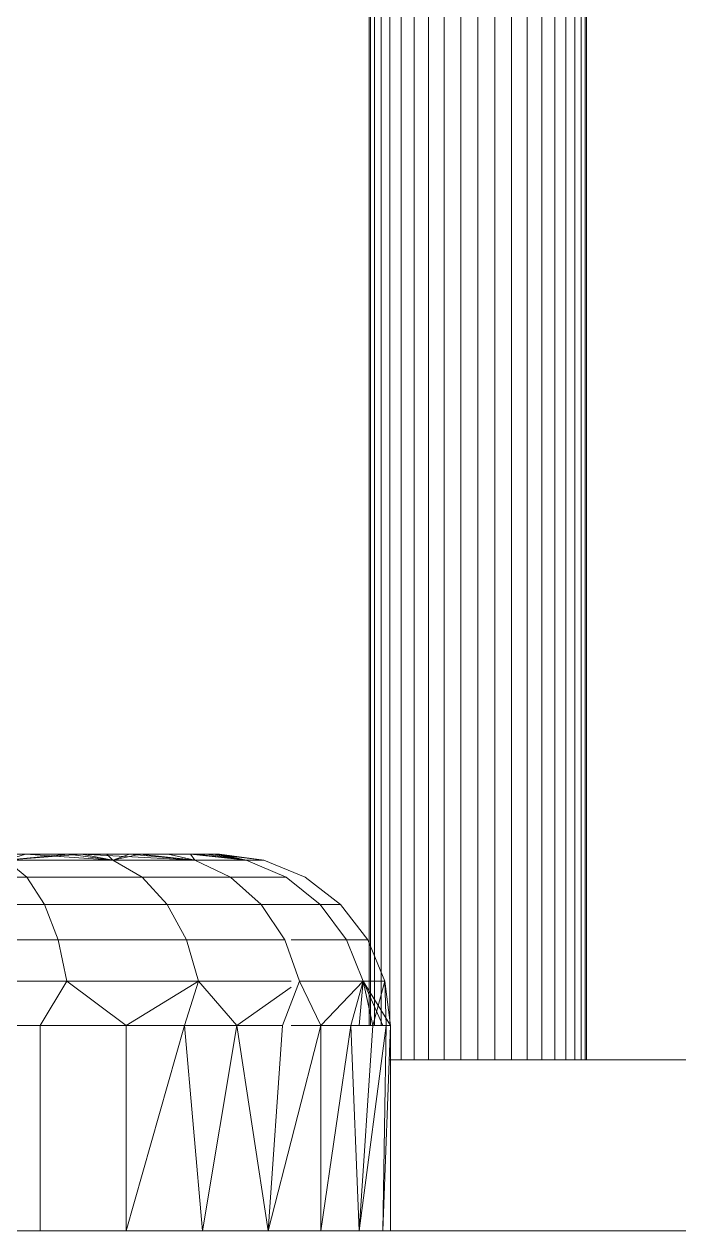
# Model space of a CAD drawing. Header units: centimetres. Extents: x -13467 to 3766, y -437 to 1921.
# Drawn here: x -8548.21 to -8544.38, y 94.03 to 101.08 of the extents above; entities that cross this region are included whole.
import ezdxf

# ---------------------------------------------------------------- set-up
doc = ezdxf.new("R2010")
doc.units = ezdxf.units.CM
doc.layers.add('M-EQPM', color=7, linetype='Continuous', lineweight=9)

# ---------------------------------------------------------------- blocks, each defined once
blk = doc.blocks.new('EQ-02-004 - EQ-02-004_dwg_Agrupar_772-V75-Sección 1-1')
at = {"layer": 'M-EQPM', "color": 136, "true_color": 0x007f7f}
for p, q in [((-8546.1894, 105.0294), (-8546.1894, 95.2294)), ((-8546.1894, 95.2294), (-8546.1894, 105.0294)), ((-8546.1894, 95.2294), (-8546.1894, 105.0294)), ((-8546.1816, 105.0294), (-8546.1816, 95.2294)), ((-8546.1583, 105.0294), (-8546.1583, 95.2294)), ((-8546.1583, 105.0294), (-8546.1583, 95.2294)), ((-8546.1583, 105.0294), (-8546.1583, 95.2294)), ((-8546.1202, 105.0294), (-8546.1202, 95.2294)), ((-8546.1202, 95.2294), (-8546.1202, 105.0294)), ((-8546.1202, 95.2294), (-8546.1202, 105.0294)), ((-8546.0681, 105.0294), (-8546.0681, 95.2294)), ((-8546.0034, 105.0294), (-8546.0034, 95.0294)), ((-8545.9276, 105.0294), (-8545.9276, 95.0294)), ((-8545.8427, 105.0294), (-8545.8427, 95.0294)), ((-8545.7506, 105.0294), (-8545.7506, 95.0294)), ((-8545.7506, 105.0294), (-8545.7506, 95.0294)), ((-8545.7506, 105.0294), (-8545.7506, 95.0294)), ((-8545.6537, 105.0294), (-8545.6537, 95.0294)), ((-8545.6537, 95.0294), (-8545.6537, 105.0294)), ((-8545.6537, 95.0294), (-8545.6537, 105.0294)), ((-8545.5544, 105.0294), (-8545.5544, 95.0294)), ((-8545.5544, 105.0294), (-8545.5544, 95.0294)), ((-8545.5544, 105.0294), (-8545.5544, 95.0294)), ((-8545.4551, 105.0294), (-8545.4551, 95.0294)), ((-8545.4551, 95.0294), (-8545.4551, 105.0294)), ((-8545.4551, 105.0294), (-8545.4551, 95.0294)), ((-8545.3582, 105.0294), (-8545.3582, 95.0294)), ((-8545.3582, 95.0294), (-8545.3582, 105.0294)), ((-8545.3582, 95.0294), (-8545.3582, 105.0294)), ((-8545.2661, 105.0294), (-8545.2661, 95.0294)), ((-8545.2661, 105.0294), (-8545.2661, 95.0294)), ((-8545.2661, 105.0294), (-8545.2661, 95.0294)), ((-8545.1812, 105.0294), (-8545.1812, 95.0294)), ((-8545.1054, 105.0294), (-8545.1054, 95.0294)), ((-8545.1054, 95.0294), (-8545.1054, 105.0294)), ((-8545.1054, 95.0294), (-8545.1054, 105.0294)), ((-8545.0407, 105.0294), (-8545.0407, 95.0294)), ((-8544.9886, 105.0294), (-8544.9886, 95.0294)), ((-8544.9886, 105.0294), (-8544.9886, 95.0294)), ((-8544.9886, 105.0294), (-8544.9886, 95.0294)), ((-8544.9505, 105.0294), (-8544.9505, 95.0294)), ((-8544.9505, 95.0294), (-8544.9505, 105.0294)), ((-8544.9505, 95.0294), (-8544.9505, 105.0294)), ((-8544.9272, 105.0294), (-8544.9272, 95.0294)), ((-8544.9194, 105.0294), (-8544.9194, 95.0294)), ((-8544.9194, 105.0294), (-8544.9194, 95.0294)), ((-8544.9194, 105.0294), (-8544.9194, 95.0294)), ((-8540.5544, 95.0294), (-8546.0721, 95.0294)), ((-8540.5544, 95.0294), (-8546.0721, 95.0294)), ((-8546.0644, 94.0294), (-8540.5544, 94.0294)), ((-8546.0644, 94.0294), (-8540.5544, 94.0294)), ((-8546.0644, 94.0294), (-8540.5544, 94.0294))]:
    blk.add_line(p, q, dxfattribs=at)
at = {"layer": 'M-EQPM', "color": 136, "true_color": 0x007f7f, "flags": 128}
for points in [[(-8546.1816, 95.2294), (-8546.1816, 105.0294)], [(-8546.0681, 95.2294), (-8546.0681, 105.0294)], [(-8546.0034, 95.0294), (-8546.0034, 105.0294)], [(-8545.9276, 95.0294), (-8545.9276, 105.0294)], [(-8545.8427, 95.0294), (-8545.8427, 105.0294)], [(-8545.1812, 95.0294), (-8545.1812, 105.0294)], [(-8545.0407, 95.0294), (-8545.0407, 105.0294)], [(-8544.9272, 95.0294), (-8544.9272, 105.0294)]]:
    blk.add_lwpolyline(points, close=True, dxfattribs=at)
blk.add_lwpolyline([(-8540.5544, 94.0294), (-8540.5544, 95.0294), (-8546.0721, 95.0294)], dxfattribs=at)
blk = doc.blocks.new('EQ-02-004 - EQ-02-004_dwg_Agrupar_893-V76-Sección 1-1')
at = {"layer": 'M-EQPM', "color": 136, "true_color": 0x007f7f}
for p, q in [((-8548.198, 96.2294), (-8548.5659, 96.2294)), ((-8548.5659, 96.2294), (-8548.198, 96.2294)), ((-8548.31, 96.1953), (-8548.198, 96.2294)), ((-8548.31, 96.1953), (-8548.198, 96.2294)), ((-8548.31, 96.1953), (-8547.9477, 96.2294)), ((-8548.31, 96.1953), (-8548.198, 96.2294)), ((-8547.8699, 96.2294), (-8548.198, 96.2294)), ((-8548.198, 96.2294), (-8547.9477, 96.2294)), ((-8547.6869, 96.1953), (-8548.198, 96.2294)), ((-8547.9477, 96.2294), (-8547.7233, 96.2294)), ((-8547.9477, 96.2294), (-8547.5279, 96.2294)), ((-8547.6869, 96.1953), (-8547.9477, 96.2294)), ((-8547.5896, 96.2294), (-8547.8699, 96.2294)), ((-8547.2087, 96.1953), (-8547.8699, 96.2294)), ((-8547.6869, 96.1953), (-8547.8699, 96.2294)), ((-8547.7233, 96.2294), (-8547.5279, 96.2294)), ((-8547.6869, 96.1953), (-8547.7233, 96.2294)), ((-8547.6869, 96.1953), (-8547.5279, 96.2294)), ((-8547.2087, 96.1953), (-8547.6869, 96.1953)), ((-8547.6869, 96.1953), (-8547.2087, 96.1953)), ((-8547.3641, 96.2294), (-8547.5896, 96.2294)), ((-8547.2087, 96.1953), (-8547.5896, 96.2294)), ((-8547.5279, 96.2294), (-8547.3641, 96.2294)), ((-8547.2087, 96.1953), (-8547.5279, 96.2294)), ((-8547.199, 96.2294), (-8547.3641, 96.2294)), ((-8547.3641, 96.2294), (-8547.2344, 96.2294)), ((-8547.2087, 96.1953), (-8547.3641, 96.2294)), ((-8547.2087, 96.1953), (-8547.3641, 96.2294)), ((-8547.2344, 96.2294), (-8547.1404, 96.2294)), ((-8547.2344, 96.2294), (-8547.0835, 96.2294)), ((-8547.2087, 96.1953), (-8547.2344, 96.2294)), ((-8546.9081, 96.1953), (-8547.2344, 96.2294)), ((-8546.9998, 96.0954), (-8547.2087, 96.1953)), ((-8546.9998, 96.0954), (-8547.2087, 96.1953)), ((-8546.9081, 96.1953), (-8547.2087, 96.1953)), ((-8547.2087, 96.1953), (-8546.9081, 96.1953)), ((-8547.0983, 96.2294), (-8547.199, 96.2294)), ((-8546.9081, 96.1953), (-8547.199, 96.2294)), ((-8547.1404, 96.2294), (-8547.0835, 96.2294)), ((-8546.9081, 96.1953), (-8547.1404, 96.2294)), ((-8547.0983, 96.2294), (-8547.0644, 96.2294)), ((-8546.8056, 96.1953), (-8547.0983, 96.2294)), ((-8546.9081, 96.1953), (-8547.0983, 96.2294)), ((-8547.0644, 96.2294), (-8547.0835, 96.2294)), ((-8546.8056, 96.1953), (-8547.0835, 96.2294)), ((-8546.9081, 96.1953), (-8547.0835, 96.2294)), ((-8546.8056, 96.1953), (-8547.0644, 96.2294)), ((-8546.6751, 96.0954), (-8546.9081, 96.1953)), ((-8546.6751, 96.0954), (-8546.9081, 96.1953)), ((-8546.8056, 96.1953), (-8546.9081, 96.1953)), ((-8546.8056, 96.1953), (-8546.9081, 96.1953)), ((-8546.5644, 96.0954), (-8546.8056, 96.1953)), ((-8546.6751, 96.0954), (-8546.9998, 96.0954)), ((-8546.9998, 96.0954), (-8546.6751, 96.0954)), ((-8546.6751, 96.0954), (-8546.9998, 96.0954)), ((-8546.6751, 96.0954), (-8546.9998, 96.0954)), ((-8546.6751, 96.0954), (-8546.9998, 96.0954)), ((-8546.3573, 95.9365), (-8546.5644, 96.0954)), ((-8546.4751, 95.9365), (-8546.3573, 95.9365)), ((-8546.3573, 95.9365), (-8546.4751, 95.9365)), ((-8546.1984, 95.7294), (-8546.3573, 95.9365)), ((-8546.3216, 95.7294), (-8546.1984, 95.7294)), ((-8546.1984, 95.7294), (-8546.3216, 95.7294)), ((-8546.0985, 95.4882), (-8546.1984, 95.7294)), ((-8546.1106, 95.2294), (-8546.2251, 95.4882)), ((-8546.2251, 95.4882), (-8546.0644, 95.2294)), ((-8546.2251, 95.4882), (-8546.0985, 95.4882)), ((-8546.0985, 95.4882), (-8546.2251, 95.4882)), ((-8546.2251, 95.4882), (-8546.168, 95.2294)), ((-8546.2251, 95.4882), (-8546.168, 95.2294)), ((-8546.168, 95.2294), (-8546.2251, 95.4882)), ((-8546.2251, 95.4882), (-8546.1106, 95.2294)), ((-8546.1106, 95.2294), (-8546.2251, 95.4882)), ((-8546.2251, 95.4882), (-8546.0644, 95.2294)), ((-8546.0985, 95.4882), (-8546.168, 95.2294)), ((-8546.0644, 95.2294), (-8546.0985, 95.4882)), ((-8546.0985, 95.4882), (-8546.0904, 95.2294))]:
    blk.add_line(p, q, dxfattribs=at)
at = {"layer": 'M-EQPM', "color": 136, "true_color": 0x007f7f, "flags": 128}
for points in [[(-8548.31, 96.1953), (-8548.198, 96.2294), (-8548.5659, 96.2294), (-8548.9646, 96.2294), (-8548.5659, 96.2294), (-8548.3619, 96.2022)], [(-8548.31, 96.1953), (-8548.198, 96.2294), (-8548.5659, 96.2294), (-8548.3619, 96.2022)], [(-8547.6868, 96.1953), (-8547.2087, 96.1953), (-8547.3641, 96.2294), (-8547.199, 96.2294), (-8547.3641, 96.2294), (-8547.5896, 96.2294), (-8547.2087, 96.1953), (-8547.3641, 96.2294), (-8547.5896, 96.2294), (-8547.8699, 96.2294), (-8548.198, 96.2294), (-8548.5659, 96.2294), (-8548.3619, 96.2022)], [(-8548.198, 96.2294), (-8548.5659, 96.2294), (-8548.3619, 96.2022)], [(-8547.9477, 96.2294), (-8548.198, 96.2294), (-8547.9477, 96.2294), (-8548.31, 96.1953), (-8547.9477, 96.2294), (-8547.6868, 96.1953), (-8547.2087, 96.1953), (-8546.9998, 96.0954)], [(-8548.31, 96.1953), (-8548.198, 96.2294), (-8547.8699, 96.2294), (-8547.6868, 96.1953), (-8548.198, 96.2294), (-8547.6868, 96.1953)], [(-8547.7233, 96.2294), (-8547.9477, 96.2294), (-8547.6868, 96.1953), (-8547.7233, 96.2294), (-8547.5279, 96.2294), (-8547.6868, 96.1953), (-8547.5279, 96.2294), (-8547.2087, 96.1953), (-8546.9081, 96.1953), (-8546.6751, 96.0954)], [(-8547.6868, 96.1953), (-8547.8699, 96.2294), (-8547.2087, 96.1953), (-8547.8699, 96.2294), (-8547.5896, 96.2294)], [(-8546.9998, 96.0954), (-8547.2087, 96.1953), (-8547.6868, 96.1953), (-8547.7233, 96.2294)], [(-8547.5896, 96.2294), (-8547.2087, 96.1953), (-8547.6868, 96.1953)], [(-8547.5279, 96.2294), (-8547.2087, 96.1953), (-8547.3641, 96.2294), (-8547.5279, 96.2294), (-8547.3641, 96.2294), (-8547.2344, 96.2294), (-8547.3641, 96.2294), (-8547.2087, 96.1953), (-8547.2344, 96.2294), (-8547.2087, 96.1953), (-8546.9081, 96.1953), (-8546.6751, 96.0954)], [(-8546.6751, 96.0954), (-8546.9081, 96.1953), (-8546.8056, 96.1953), (-8546.5644, 96.0954), (-8546.8056, 96.1953), (-8546.9081, 96.1953), (-8547.2344, 96.2294)], [(-8547.0835, 96.2294), (-8546.8056, 96.1953), (-8547.0644, 96.2294), (-8547.0835, 96.2294), (-8547.0644, 96.2294), (-8547.0983, 96.2294), (-8547.199, 96.2294), (-8546.9081, 96.1953), (-8547.0983, 96.2294), (-8547.0644, 96.2294), (-8546.8056, 96.1953), (-8547.0983, 96.2294), (-8546.8056, 96.1953), (-8546.9081, 96.1953)], [(-8546.9081, 96.1953), (-8547.0835, 96.2294), (-8546.9081, 96.1953), (-8547.1404, 96.2294), (-8547.0835, 96.2294), (-8546.8056, 96.1953), (-8546.9081, 96.1953), (-8546.6751, 96.0954), (-8546.9998, 96.0954)], [(-8546.4751, 95.9365), (-8546.3573, 95.9365), (-8546.1984, 95.7294), (-8546.3573, 95.9365), (-8546.4751, 95.9365)], [(-8546.4751, 95.9365), (-8546.3573, 95.9365), (-8546.4751, 95.9365)], [(-8546.3216, 95.7294), (-8546.1984, 95.7294), (-8546.3216, 95.7294)], [(-8546.3216, 95.7294), (-8546.1984, 95.7294), (-8546.0985, 95.4882), (-8546.1984, 95.7294), (-8546.3216, 95.7294)], [(-8546.2251, 95.4882), (-8546.0985, 95.4882), (-8546.2251, 95.4882)], [(-8546.2251, 95.4882), (-8546.0985, 95.4882), (-8546.0904, 95.2294)], [(-8546.2251, 95.4882), (-8546.0985, 95.4882), (-8546.0644, 95.2294), (-8546.2251, 95.4882)], [(-8546.0644, 95.2294), (-8546.0985, 95.4882), (-8546.0904, 95.2294)]]:
    blk.add_lwpolyline(points, dxfattribs=at)
for points in [[(-8547.2344, 96.2294), (-8546.9081, 96.1953), (-8547.1404, 96.2294)], [(-8546.9998, 96.0954), (-8547.2087, 96.1953), (-8546.9081, 96.1953), (-8547.0983, 96.2294), (-8547.199, 96.2294), (-8546.9081, 96.1953), (-8547.2087, 96.1953)], [(-8546.5644, 96.0954), (-8546.3573, 95.9365)], [(-8546.168, 95.2294), (-8546.0985, 95.4882)]]:
    blk.add_lwpolyline(points, close=True, dxfattribs=at)
blk = doc.blocks.new('EQ-02-004 - EQ-02-004_dwg_Agrupar_788-V77-Sección 1-1')
at = {"layer": 'M-EQPM', "color": 136, "true_color": 0x007f7f}
for p, q in [((-8548.5659, 96.2294), (-8548.198, 96.2294)), ((-8548.198, 96.2294), (-8548.5659, 96.2294)), ((-8548.31, 96.1953), (-8548.198, 96.2294)), ((-8548.31, 96.1953), (-8547.8699, 96.2294)), ((-8548.31, 96.1953), (-8548.198, 96.2294)), ((-8548.31, 96.1953), (-8548.198, 96.2294)), ((-8548.198, 96.2294), (-8547.8699, 96.2294)), ((-8547.8699, 96.2294), (-8548.198, 96.2294)), ((-8547.6869, 96.1953), (-8548.198, 96.2294)), ((-8547.8699, 96.2294), (-8547.5896, 96.2294)), ((-8547.5896, 96.2294), (-8547.8699, 96.2294)), ((-8547.6869, 96.1953), (-8547.8699, 96.2294)), ((-8547.2087, 96.1953), (-8547.8699, 96.2294)), ((-8547.6869, 96.1953), (-8547.8699, 96.2294)), ((-8547.6869, 96.1953), (-8547.5896, 96.2294)), ((-8547.6869, 96.1953), (-8547.2087, 96.1953)), ((-8547.2087, 96.1953), (-8547.6869, 96.1953)), ((-8547.5896, 96.2294), (-8547.3641, 96.2294)), ((-8547.3641, 96.2294), (-8547.5896, 96.2294)), ((-8547.2087, 96.1953), (-8547.5896, 96.2294)), ((-8547.2087, 96.1953), (-8547.5896, 96.2294)), ((-8547.3641, 96.2294), (-8547.199, 96.2294)), ((-8547.199, 96.2294), (-8547.3641, 96.2294)), ((-8547.2087, 96.1953), (-8547.3641, 96.2294)), ((-8547.2087, 96.1953), (-8547.3641, 96.2294)), ((-8546.9998, 96.0954), (-8547.2087, 96.1953)), ((-8546.9998, 96.0954), (-8547.2087, 96.1953)), ((-8547.2087, 96.1953), (-8546.9081, 96.1953)), ((-8546.9081, 96.1953), (-8547.2087, 96.1953)), ((-8547.199, 96.2294), (-8547.0983, 96.2294)), ((-8547.0983, 96.2294), (-8547.199, 96.2294)), ((-8546.9081, 96.1953), (-8547.199, 96.2294)), ((-8546.9081, 96.1953), (-8547.199, 96.2294)), ((-8547.0983, 96.2294), (-8547.0644, 96.2294)), ((-8547.0644, 96.2294), (-8547.0983, 96.2294)), ((-8546.9081, 96.1953), (-8547.0983, 96.2294)), ((-8546.8056, 96.1953), (-8547.0983, 96.2294)), ((-8546.9081, 96.1953), (-8547.0983, 96.2294)), ((-8546.8056, 96.1953), (-8547.0644, 96.2294)), ((-8546.9081, 96.1953), (-8547.0644, 96.2294)), ((-8546.6751, 96.0954), (-8546.9081, 96.1953)), ((-8546.6751, 96.0954), (-8546.9081, 96.1953)), ((-8546.9081, 96.1953), (-8546.8056, 96.1953)), ((-8546.8056, 96.1953), (-8546.9081, 96.1953)), ((-8546.5644, 96.0954), (-8546.8056, 96.1953)), ((-8546.9998, 96.0954), (-8546.6751, 96.0954)), ((-8546.6751, 96.0954), (-8546.9998, 96.0954)), ((-8546.9998, 96.0954), (-8546.6751, 96.0954)), ((-8546.9998, 96.0954), (-8546.6751, 96.0954)), ((-8546.3573, 95.9365), (-8546.5644, 96.0954)), ((-8546.4751, 95.9365), (-8546.3573, 95.9365)), ((-8546.3573, 95.9365), (-8546.4751, 95.9365)), ((-8546.1984, 95.7294), (-8546.3573, 95.9365)), ((-8546.3216, 95.7294), (-8546.1984, 95.7294)), ((-8546.1984, 95.7294), (-8546.3216, 95.7294)), ((-8546.3216, 95.7294), (-8546.1984, 95.7294)), ((-8546.1984, 95.7294), (-8546.3216, 95.7294))]:
    blk.add_line(p, q, dxfattribs=at)
at = {"layer": 'M-EQPM', "color": 136, "true_color": 0x007f7f, "flags": 128}
for points in [[(-8548.3619, 96.2022), (-8548.5659, 96.2294), (-8548.9646, 96.2294), (-8548.5659, 96.2294), (-8548.198, 96.2294), (-8548.31, 96.1953)], [(-8547.8699, 96.2294), (-8548.198, 96.2294), (-8548.5659, 96.2294), (-8548.3619, 96.2022)], [(-8547.6868, 96.1953), (-8548.198, 96.2294), (-8547.6868, 96.1953), (-8547.8699, 96.2294), (-8548.198, 96.2294), (-8548.5659, 96.2294), (-8548.3619, 96.2022)], [(-8548.198, 96.2294), (-8548.5659, 96.2294), (-8548.3619, 96.2022)], [(-8546.9998, 96.0954), (-8547.2087, 96.1953), (-8547.6868, 96.1953), (-8547.8699, 96.2294), (-8548.31, 96.1953), (-8547.8699, 96.2294), (-8548.198, 96.2294), (-8547.8699, 96.2294)], [(-8547.6868, 96.1953), (-8547.8699, 96.2294), (-8547.2087, 96.1953), (-8547.8699, 96.2294), (-8547.5896, 96.2294), (-8547.8699, 96.2294)], [(-8547.5896, 96.2294), (-8547.8699, 96.2294), (-8547.6868, 96.1953), (-8547.5896, 96.2294), (-8547.6868, 96.1953)], [(-8546.6751, 96.0954), (-8546.9081, 96.1953), (-8547.2087, 96.1953), (-8547.5896, 96.2294), (-8547.2087, 96.1953), (-8547.3641, 96.2294), (-8547.5896, 96.2294), (-8547.8699, 96.2294)], [(-8547.6868, 96.1953), (-8547.2087, 96.1953), (-8547.3641, 96.2294), (-8547.199, 96.2294), (-8547.3641, 96.2294)], [(-8547.3641, 96.2294), (-8547.5896, 96.2294), (-8547.2087, 96.1953), (-8547.6868, 96.1953)], [(-8547.6868, 96.1953), (-8547.2087, 96.1953), (-8546.9998, 96.0954)], [(-8547.5896, 96.2294), (-8547.3641, 96.2294), (-8547.2087, 96.1953), (-8546.9081, 96.1953), (-8546.6751, 96.0954)], [(-8547.0983, 96.2294), (-8547.199, 96.2294), (-8546.9081, 96.1953), (-8547.2087, 96.1953), (-8546.9998, 96.0954)], [(-8546.9998, 96.0954), (-8546.6751, 96.0954), (-8546.9081, 96.1953), (-8546.8056, 96.1953), (-8547.0983, 96.2294), (-8546.9081, 96.1953), (-8547.2087, 96.1953), (-8546.9998, 96.0954)], [(-8546.9998, 96.0954), (-8546.6751, 96.0954), (-8546.9081, 96.1953), (-8546.8056, 96.1953), (-8546.9081, 96.1953), (-8547.0983, 96.2294), (-8547.0644, 96.2294), (-8547.0983, 96.2294), (-8547.0644, 96.2294), (-8546.8056, 96.1953), (-8547.0983, 96.2294)], [(-8546.4751, 95.9365), (-8546.3573, 95.9365), (-8546.5644, 96.0954)], [(-8546.5644, 96.0954), (-8546.3573, 95.9365), (-8546.4751, 95.9365)], [(-8546.4751, 95.9365), (-8546.3573, 95.9365), (-8546.1984, 95.7294), (-8546.3216, 95.7294)], [(-8546.4751, 95.9365), (-8546.3573, 95.9365), (-8546.1984, 95.7294), (-8546.3216, 95.7294)]]:
    blk.add_lwpolyline(points, dxfattribs=at)
for points in [[(-8548.31, 96.1953), (-8548.198, 96.2294)], [(-8547.5896, 96.2294), (-8547.3641, 96.2294), (-8547.2087, 96.1953)], [(-8546.5644, 96.0954), (-8546.8056, 96.1953), (-8546.9081, 96.1953), (-8547.199, 96.2294), (-8547.3641, 96.2294), (-8547.199, 96.2294), (-8547.0983, 96.2294), (-8546.9081, 96.1953), (-8547.199, 96.2294), (-8547.0983, 96.2294), (-8547.0644, 96.2294), (-8546.9081, 96.1953), (-8547.0644, 96.2294), (-8546.8056, 96.1953)], [(-8547.0983, 96.2294), (-8546.9081, 96.1953), (-8547.199, 96.2294)]]:
    blk.add_lwpolyline(points, close=True, dxfattribs=at)
blk = doc.blocks.new('EQ-02-004 - EQ-02-004_dwg_Agrupar_896-V78-Sección 1-1')
at = {"layer": 'M-EQPM', "color": 136, "true_color": 0x007f7f}
for p, q in [((-8548.198, 96.2294), (-8548.5659, 96.2294)), ((-8548.5659, 96.2294), (-8548.198, 96.2294)), ((-8548.31, 96.1953), (-8548.198, 96.2294)), ((-8548.31, 96.1953), (-8548.198, 96.2294)), ((-8548.31, 96.1953), (-8547.9477, 96.2294)), ((-8548.31, 96.1953), (-8548.198, 96.2294)), ((-8548.1894, 96.0954), (-8548.31, 96.1953)), ((-8548.31, 96.1953), (-8547.6869, 96.1953)), ((-8548.31, 96.1953), (-8548.1894, 96.0954)), ((-8547.8699, 96.2294), (-8548.198, 96.2294)), ((-8548.198, 96.2294), (-8547.9477, 96.2294)), ((-8547.6869, 96.1953), (-8548.198, 96.2294)), ((-8547.9477, 96.2294), (-8547.7233, 96.2294)), ((-8547.9477, 96.2294), (-8547.5279, 96.2294)), ((-8547.6869, 96.1953), (-8547.9477, 96.2294)), ((-8547.5896, 96.2294), (-8547.8699, 96.2294)), ((-8547.2087, 96.1953), (-8547.8699, 96.2294)), ((-8547.6869, 96.1953), (-8547.8699, 96.2294)), ((-8547.7233, 96.2294), (-8547.5279, 96.2294)), ((-8547.6869, 96.1953), (-8547.7233, 96.2294)), ((-8547.6869, 96.1953), (-8547.5279, 96.2294)), ((-8547.5163, 96.0954), (-8547.6869, 96.1953)), ((-8547.2087, 96.1953), (-8547.6869, 96.1953)), ((-8547.6869, 96.1953), (-8547.2087, 96.1953)), ((-8547.3641, 96.2294), (-8547.5896, 96.2294)), ((-8547.2087, 96.1953), (-8547.5896, 96.2294)), ((-8547.5279, 96.2294), (-8547.3641, 96.2294)), ((-8547.2087, 96.1953), (-8547.5279, 96.2294)), ((-8547.199, 96.2294), (-8547.3641, 96.2294)), ((-8547.3641, 96.2294), (-8547.2344, 96.2294)), ((-8547.2087, 96.1953), (-8547.3641, 96.2294)), ((-8547.2087, 96.1953), (-8547.3641, 96.2294)), ((-8547.2344, 96.2294), (-8547.1404, 96.2294)), ((-8547.2344, 96.2294), (-8547.0835, 96.2294)), ((-8547.2087, 96.1953), (-8547.2344, 96.2294)), ((-8546.9081, 96.1953), (-8547.2344, 96.2294)), ((-8546.9998, 96.0954), (-8547.2087, 96.1953)), ((-8546.9998, 96.0954), (-8547.2087, 96.1953)), ((-8546.9081, 96.1953), (-8547.2087, 96.1953)), ((-8547.2087, 96.1953), (-8546.9081, 96.1953)), ((-8547.0983, 96.2294), (-8547.199, 96.2294)), ((-8546.9081, 96.1953), (-8547.199, 96.2294)), ((-8547.1404, 96.2294), (-8547.0835, 96.2294)), ((-8546.9081, 96.1953), (-8547.1404, 96.2294)), ((-8547.0983, 96.2294), (-8547.0644, 96.2294)), ((-8546.8056, 96.1953), (-8547.0983, 96.2294)), ((-8546.9081, 96.1953), (-8547.0983, 96.2294)), ((-8547.0644, 96.2294), (-8547.0835, 96.2294)), ((-8546.8056, 96.1953), (-8547.0835, 96.2294)), ((-8546.9081, 96.1953), (-8547.0835, 96.2294)), ((-8546.8056, 96.1953), (-8547.0644, 96.2294)), ((-8546.6751, 96.0954), (-8546.9081, 96.1953)), ((-8546.6751, 96.0954), (-8546.9081, 96.1953)), ((-8546.8056, 96.1953), (-8546.9081, 96.1953)), ((-8546.8056, 96.1953), (-8546.9081, 96.1953)), ((-8546.5644, 96.0954), (-8546.8056, 96.1953)), ((-8548.9732, 96.0954), (-8548.1894, 96.0954)), ((-8548.1894, 96.0954), (-8548.9732, 96.0954)), ((-8548.9732, 96.0954), (-8548.1894, 96.0954)), ((-8548.0859, 95.9365), (-8548.1894, 96.0954)), ((-8548.1894, 96.0954), (-8547.5163, 96.0954)), ((-8548.1894, 96.0954), (-8547.5163, 96.0954)), ((-8548.1894, 96.0954), (-8548.0859, 95.9365)), ((-8547.5163, 96.0954), (-8548.1894, 96.0954)), ((-8548.1894, 96.0954), (-8548.0859, 95.9365)), ((-8547.3699, 95.9365), (-8547.5163, 96.0954)), ((-8547.5163, 96.0954), (-8546.9998, 96.0954)), ((-8546.9998, 96.0954), (-8547.5163, 96.0954)), ((-8547.5163, 96.0954), (-8547.3699, 95.9365)), ((-8547.3699, 95.9365), (-8547.5163, 96.0954)), ((-8546.8205, 95.9365), (-8546.9998, 96.0954)), ((-8546.6751, 96.0954), (-8546.9998, 96.0954)), ((-8546.9998, 96.0954), (-8546.6751, 96.0954)), ((-8546.6751, 96.0954), (-8546.9998, 96.0954)), ((-8546.4751, 95.9365), (-8546.6751, 96.0954)), ((-8546.3573, 95.9365), (-8546.5644, 96.0954)), ((-8548.9196, 95.9365), (-8548.0859, 95.9365)), ((-8548.0859, 95.9365), (-8548.9196, 95.9365)), ((-8548.0859, 95.9365), (-8548.9196, 95.9365)), ((-8548.0064, 95.7294), (-8548.0859, 95.9365)), ((-8548.0859, 95.9365), (-8547.3699, 95.9365)), ((-8548.0064, 95.7294), (-8548.0859, 95.9365)), ((-8548.0064, 95.7294), (-8548.0859, 95.9365)), ((-8547.2575, 95.7294), (-8547.3699, 95.9365)), ((-8547.3699, 95.9365), (-8546.8205, 95.9365)), ((-8546.6828, 95.7294), (-8546.8205, 95.9365)), ((-8546.8205, 95.9365), (-8546.4751, 95.9365)), ((-8546.3216, 95.7294), (-8546.4751, 95.9365)), ((-8546.4751, 95.9365), (-8546.3573, 95.9365)), ((-8546.3573, 95.9365), (-8546.4751, 95.9365)), ((-8546.1984, 95.7294), (-8546.3573, 95.9365)), ((-8548.8785, 95.7294), (-8548.0064, 95.7294)), ((-8548.8785, 95.7294), (-8548.0064, 95.7294)), ((-8548.0064, 95.7294), (-8547.9564, 95.4882)), ((-8548.0064, 95.7294), (-8547.2575, 95.7294)), ((-8547.9564, 95.4882), (-8548.0064, 95.7294)), ((-8547.2575, 95.7294), (-8547.1868, 95.4882)), ((-8547.2575, 95.7294), (-8546.6828, 95.7294)), ((-8547.2575, 95.7294), (-8546.6828, 95.7294)), ((-8547.2575, 95.7294), (-8546.6828, 95.7294)), ((-8546.5963, 95.4882), (-8546.6828, 95.7294)), ((-8546.6828, 95.7294), (-8546.5963, 95.4882)), ((-8546.646, 95.7294), (-8546.3216, 95.7294)), ((-8546.3216, 95.7294), (-8546.1984, 95.7294)), ((-8546.1984, 95.7294), (-8546.3216, 95.7294)), ((-8546.2251, 95.4882), (-8546.3216, 95.7294)), ((-8546.0985, 95.4882), (-8546.1984, 95.7294)), ((-8548.8527, 95.4882), (-8547.9564, 95.4882)), ((-8548.8527, 95.4882), (-8547.9564, 95.4882)), ((-8547.9564, 95.4882), (-8548.8527, 95.4882)), ((-8547.9564, 95.4882), (-8548.1119, 95.2294)), ((-8548.1119, 95.2294), (-8547.9564, 95.4882)), ((-8547.9564, 95.4882), (-8548.1119, 95.2294)), ((-8547.9564, 95.4882), (-8547.1868, 95.4882)), ((-8547.9564, 95.4882), (-8547.6102, 95.2294)), ((-8547.6102, 95.2294), (-8547.9564, 95.4882)), ((-8547.1868, 95.4882), (-8547.6102, 95.2294)), ((-8547.1868, 95.4882), (-8547.2689, 95.2294)), ((-8547.2689, 95.2294), (-8547.1869, 95.4882)), ((-8547.2689, 95.2294), (-8547.1869, 95.4882)), ((-8547.1868, 95.4882), (-8546.646, 95.4882)), ((-8547.1868, 95.4882), (-8546.9629, 95.2294)), ((-8546.646, 95.4882), (-8547.1868, 95.4882)), ((-8546.9629, 95.2294), (-8547.1868, 95.4882)), ((-8547.1868, 95.4882), (-8546.646, 95.4882)), ((-8547.1868, 95.4882), (-8546.9629, 95.2294)), ((-8546.5963, 95.4882), (-8546.6964, 95.2294)), ((-8546.5963, 95.4882), (-8546.6964, 95.2294)), ((-8546.5963, 95.4882), (-8546.6964, 95.2294)), ((-8546.5963, 95.4882), (-8546.4731, 95.2294)), ((-8546.5963, 95.4882), (-8546.2251, 95.4882)), ((-8546.5963, 95.4882), (-8546.4731, 95.2294)), ((-8546.4731, 95.2294), (-8546.2251, 95.4882)), ((-8546.2251, 95.4882), (-8546.2962, 95.2294)), ((-8546.2479, 95.2294), (-8546.2251, 95.4882)), ((-8546.2479, 95.2294), (-8546.2251, 95.4882)), ((-8546.2479, 95.2294), (-8546.2251, 95.4882)), ((-8546.1106, 95.2294), (-8546.2251, 95.4882)), ((-8546.2251, 95.4882), (-8546.0644, 95.2294)), ((-8546.2251, 95.4882), (-8546.0985, 95.4882)), ((-8546.0985, 95.4882), (-8546.2251, 95.4882)), ((-8546.2251, 95.4882), (-8546.168, 95.2294)), ((-8546.168, 95.2294), (-8546.2251, 95.4882)), ((-8546.2251, 95.4882), (-8546.1106, 95.2294)), ((-8546.1106, 95.2294), (-8546.2251, 95.4882)), ((-8546.2251, 95.4882), (-8546.0644, 95.2294)), ((-8546.0985, 95.4882), (-8546.168, 95.2294)), ((-8546.0644, 95.2294), (-8546.0985, 95.4882)), ((-8546.0985, 95.4882), (-8546.0904, 95.2294)), ((-8546.646, 95.4531), (-8546.9629, 95.2294)), ((-8546.646, 95.4531), (-8546.9629, 95.2294)), ((-8548.6556, 95.2294), (-8548.1119, 95.2294)), ((-8548.1119, 95.2294), (-8547.6102, 95.2294)), ((-8548.1119, 95.2294), (-8548.1119, 94.0294)), ((-8548.1119, 95.2294), (-8547.6102, 95.2294)), ((-8547.6102, 95.2294), (-8547.2689, 95.2294)), ((-8547.6102, 95.2294), (-8547.6102, 94.0294)), ((-8547.2689, 95.2294), (-8547.6102, 94.0294)), ((-8547.2689, 95.2294), (-8546.9629, 95.2294)), ((-8547.2689, 95.2294), (-8547.1628, 94.0294)), ((-8546.9629, 95.2294), (-8547.2689, 95.2294)), ((-8546.9629, 95.2294), (-8547.1628, 94.0294)), ((-8546.6964, 95.2294), (-8546.9629, 95.2294)), ((-8546.9629, 95.2294), (-8546.7806, 94.0294)), ((-8546.6964, 95.2294), (-8546.7806, 94.0294)), ((-8546.4731, 95.2294), (-8546.7806, 94.0294)), ((-8546.7806, 94.0294), (-8546.6964, 95.2294)), ((-8546.646, 95.2294), (-8546.4731, 95.2294)), ((-8546.646, 95.2294), (-8546.4731, 95.2294)), ((-8546.4731, 95.2294), (-8546.2962, 95.2294)), ((-8546.4731, 95.2294), (-8546.4731, 94.0294)), ((-8546.2962, 95.2294), (-8546.4731, 94.0294)), ((-8546.2962, 95.2294), (-8546.168, 95.2294)), ((-8546.2962, 95.2294), (-8546.2479, 94.0294)), ((-8546.168, 95.2294), (-8546.2962, 95.2294)), ((-8546.168, 95.2294), (-8546.2479, 94.0294)), ((-8546.0904, 95.2294), (-8546.2479, 94.0294)), ((-8546.168, 95.2294), (-8546.0904, 95.2294)), ((-8546.0644, 95.2294), (-8546.1106, 94.0294)), ((-8546.0904, 95.2294), (-8546.1106, 94.0294)), ((-8546.0644, 95.2294), (-8546.0904, 95.2294)), ((-8546.0644, 95.2294), (-8546.0644, 94.0294)), ((-8546.0644, 94.0294), (-8546.0644, 95.2294)), ((-8548.1119, 94.0294), (-8548.6556, 94.0294)), ((-8547.6102, 94.0294), (-8548.1119, 94.0294)), ((-8547.1628, 94.0294), (-8547.6102, 94.0294)), ((-8546.7806, 94.0294), (-8547.1628, 94.0294)), ((-8546.4731, 94.0294), (-8546.7806, 94.0294)), ((-8546.2479, 94.0294), (-8546.4731, 94.0294)), ((-8546.1106, 94.0294), (-8546.2479, 94.0294)), ((-8546.1106, 94.0294), (-8546.2479, 94.0294)), ((-8546.1106, 94.0294), (-8546.0644, 94.0294)), ((-8546.0644, 94.0294), (-8546.1106, 94.0294))]:
    blk.add_line(p, q, dxfattribs=at)
at = {"layer": 'M-EQPM', "color": 136, "true_color": 0x007f7f, "flags": 128}
for points in [[(-8547.5163, 96.0954), (-8547.6868, 96.1953), (-8548.31, 96.1953), (-8549.0357, 96.1953)], [(-8549.0357, 96.1953), (-8548.31, 96.1953), (-8548.1894, 96.0954)], [(-8547.5163, 96.0954), (-8547.6868, 96.1953), (-8548.31, 96.1953), (-8548.198, 96.2294), (-8548.5659, 96.2294), (-8548.9646, 96.2294), (-8548.5659, 96.2294), (-8548.3619, 96.2022)], [(-8548.31, 96.1953), (-8548.198, 96.2294), (-8548.5659, 96.2294), (-8548.3619, 96.2022)], [(-8547.6868, 96.1953), (-8547.2087, 96.1953), (-8547.3641, 96.2294), (-8547.199, 96.2294), (-8547.3641, 96.2294), (-8547.5896, 96.2294), (-8547.2087, 96.1953), (-8547.3641, 96.2294), (-8547.5896, 96.2294), (-8547.8699, 96.2294), (-8548.198, 96.2294), (-8548.5659, 96.2294), (-8548.3619, 96.2022)], [(-8548.198, 96.2294), (-8548.5659, 96.2294), (-8548.3619, 96.2022)], [(-8547.9477, 96.2294), (-8548.198, 96.2294), (-8547.9477, 96.2294), (-8548.31, 96.1953), (-8547.9477, 96.2294), (-8547.6868, 96.1953), (-8547.2087, 96.1953), (-8546.9998, 96.0954), (-8546.8205, 95.9365)], [(-8548.31, 96.1953), (-8548.198, 96.2294), (-8547.8699, 96.2294), (-8547.6868, 96.1953), (-8548.198, 96.2294), (-8547.6868, 96.1953)], [(-8547.7233, 96.2294), (-8547.9477, 96.2294), (-8547.6868, 96.1953), (-8547.7233, 96.2294), (-8547.5279, 96.2294), (-8547.6868, 96.1953), (-8547.5279, 96.2294), (-8547.2087, 96.1953), (-8546.9081, 96.1953), (-8546.6751, 96.0954)], [(-8547.6868, 96.1953), (-8547.8699, 96.2294), (-8547.2087, 96.1953), (-8547.8699, 96.2294), (-8547.5896, 96.2294)], [(-8546.9998, 96.0954), (-8547.2087, 96.1953), (-8547.6868, 96.1953), (-8547.7233, 96.2294)], [(-8547.5896, 96.2294), (-8547.2087, 96.1953), (-8547.6868, 96.1953)], [(-8547.5279, 96.2294), (-8547.2087, 96.1953), (-8547.3641, 96.2294), (-8547.5279, 96.2294), (-8547.3641, 96.2294), (-8547.2344, 96.2294), (-8547.3641, 96.2294), (-8547.2087, 96.1953), (-8547.2344, 96.2294), (-8547.2087, 96.1953), (-8546.9081, 96.1953), (-8546.6751, 96.0954)], [(-8546.6751, 96.0954), (-8546.9081, 96.1953), (-8546.8056, 96.1953), (-8546.5644, 96.0954), (-8546.8056, 96.1953), (-8546.9081, 96.1953), (-8547.2344, 96.2294)], [(-8547.0835, 96.2294), (-8546.8056, 96.1953), (-8547.0644, 96.2294), (-8547.0835, 96.2294), (-8547.0644, 96.2294), (-8547.0983, 96.2294), (-8547.199, 96.2294), (-8546.9081, 96.1953), (-8547.0983, 96.2294), (-8547.0644, 96.2294), (-8546.8056, 96.1953), (-8547.0983, 96.2294), (-8546.8056, 96.1953), (-8546.9081, 96.1953)], [(-8546.9081, 96.1953), (-8547.0835, 96.2294), (-8546.9081, 96.1953), (-8547.1404, 96.2294), (-8547.0835, 96.2294), (-8546.8056, 96.1953), (-8546.9081, 96.1953), (-8546.6751, 96.0954), (-8546.9998, 96.0954)], [(-8546.8205, 95.9365), (-8546.9998, 96.0954), (-8547.5163, 96.0954)], [(-8546.4751, 95.9365), (-8546.6751, 96.0954), (-8546.9998, 96.0954)], [(-8546.4751, 95.9365), (-8546.6751, 96.0954), (-8546.9998, 96.0954)], [(-8548.0859, 95.9365), (-8547.3699, 95.9365), (-8547.2575, 95.7294)], [(-8548.0859, 95.9365), (-8547.3699, 95.9365), (-8547.2575, 95.7294)], [(-8547.3699, 95.9365), (-8546.8205, 95.9365), (-8546.6828, 95.7294)], [(-8546.6828, 95.7294), (-8546.8205, 95.9365), (-8547.3699, 95.9365)], [(-8546.8205, 95.9365), (-8546.4751, 95.9365), (-8546.3216, 95.7294), (-8546.1984, 95.7294), (-8546.3216, 95.7294)], [(-8546.3216, 95.7294), (-8546.1984, 95.7294), (-8546.0985, 95.4882), (-8546.1984, 95.7294), (-8546.3216, 95.7294), (-8546.4751, 95.9365), (-8546.8205, 95.9365)], [(-8546.4751, 95.9365), (-8546.3573, 95.9365), (-8546.1984, 95.7294), (-8546.3573, 95.9365), (-8546.4751, 95.9365)], [(-8546.4751, 95.9365), (-8546.3573, 95.9365), (-8546.4751, 95.9365)], [(-8547.9564, 95.4882), (-8548.0064, 95.7294), (-8548.8785, 95.7294)], [(-8548.0064, 95.7294), (-8547.2575, 95.7294), (-8547.1868, 95.4882), (-8547.9564, 95.4882)], [(-8547.1868, 95.4882), (-8547.2575, 95.7294), (-8548.0064, 95.7294)], [(-8546.6828, 95.7294), (-8546.5963, 95.4882), (-8546.2251, 95.4882), (-8546.3216, 95.7294), (-8546.646, 95.7294)], [(-8546.646, 95.7294), (-8546.3216, 95.7294), (-8546.2251, 95.4882)], [(-8548.8526, 95.4882), (-8548.6556, 95.2294), (-8548.1119, 95.2294)], [(-8547.1868, 95.4882), (-8547.6102, 95.2294), (-8547.1868, 95.4882), (-8547.9564, 95.4882), (-8547.6102, 95.2294)], [(-8546.646, 95.2294), (-8546.4731, 95.2294), (-8546.5963, 95.4882)], [(-8546.2962, 95.2294), (-8546.2251, 95.4882), (-8546.5963, 95.4882)], [(-8546.2962, 95.2294), (-8546.2251, 95.4882), (-8546.168, 95.2294)], [(-8546.2479, 94.0294), (-8546.0904, 95.2294), (-8546.2479, 94.0294), (-8546.168, 95.2294), (-8546.0904, 95.2294), (-8546.0644, 95.2294), (-8546.0985, 95.4882), (-8546.0904, 95.2294), (-8546.1106, 94.0294)], [(-8546.2251, 95.4882), (-8546.0985, 95.4882), (-8546.2251, 95.4882)], [(-8546.2251, 95.4882), (-8546.0985, 95.4882), (-8546.0904, 95.2294), (-8546.0644, 95.2294), (-8546.1106, 94.0294), (-8546.0644, 95.2294), (-8546.0644, 94.0294), (-8546.1106, 94.0294), (-8546.0644, 94.0294)], [(-8546.2251, 95.4882), (-8546.0985, 95.4882), (-8546.0644, 95.2294), (-8546.2251, 95.4882)], [(-8546.6964, 95.2294), (-8546.9629, 95.2294), (-8546.646, 95.4531)], [(-8549.2278, 94.0294), (-8548.6556, 94.0294), (-8548.1119, 94.0294), (-8548.1119, 95.2294), (-8548.6556, 95.2294), (-8548.6556, 94.0294), (-8548.1119, 94.0294), (-8547.6102, 94.0294)], [(-8547.6102, 95.2294), (-8548.1119, 95.2294), (-8548.1119, 94.0294), (-8547.6102, 94.0294)], [(-8547.6102, 94.0294), (-8547.6102, 95.2294), (-8547.2689, 95.2294)], [(-8547.6102, 94.0294), (-8547.1628, 94.0294), (-8547.2689, 95.2294), (-8547.6102, 94.0294), (-8547.2689, 95.2294), (-8547.6102, 95.2294)], [(-8547.6102, 95.2294), (-8547.6102, 94.0294), (-8547.1628, 94.0294), (-8546.7806, 94.0294)], [(-8546.9629, 95.2294), (-8547.2689, 95.2294), (-8547.1628, 94.0294), (-8546.9629, 95.2294), (-8547.1628, 94.0294), (-8546.7806, 94.0294)], [(-8546.4731, 95.2294), (-8546.7806, 94.0294), (-8546.4731, 95.2294), (-8546.4731, 94.0294), (-8546.7806, 94.0294), (-8546.9629, 95.2294)], [(-8546.7806, 94.0294), (-8546.9629, 95.2294), (-8546.6964, 95.2294)], [(-8546.6964, 95.2294), (-8546.7806, 94.0294), (-8546.4731, 94.0294), (-8546.2479, 94.0294)], [(-8546.4731, 95.2294), (-8546.2962, 95.2294), (-8546.4731, 95.2294), (-8546.4731, 94.0294), (-8546.2962, 95.2294), (-8546.4731, 94.0294), (-8546.2479, 94.0294), (-8546.2962, 95.2294), (-8546.168, 95.2294)], [(-8546.168, 95.2294), (-8546.2479, 94.0294), (-8546.2962, 95.2294)], [(-8546.2479, 94.0294), (-8546.1106, 94.0294), (-8546.0904, 95.2294), (-8546.168, 95.2294)]]:
    blk.add_lwpolyline(points, dxfattribs=at)
for points in [[(-8547.2344, 96.2294), (-8546.9081, 96.1953), (-8547.1404, 96.2294)], [(-8546.9998, 96.0954), (-8547.2087, 96.1953), (-8546.9081, 96.1953), (-8547.0983, 96.2294), (-8547.199, 96.2294), (-8546.9081, 96.1953), (-8547.2087, 96.1953)], [(-8546.5644, 96.0954), (-8546.3573, 95.9365)], [(-8546.4731, 95.2294), (-8546.2251, 95.4882)], [(-8546.168, 95.2294), (-8546.0985, 95.4882)]]:
    blk.add_lwpolyline(points, close=True, dxfattribs=at)
blk = doc.blocks.new('EQ-02-004 - EQ-02-004_dwg_Agrupar_791-V79-Sección 1-1')
at = {"layer": 'M-EQPM', "color": 136, "true_color": 0x007f7f}
for p, q in [((-8548.5659, 96.2294), (-8548.198, 96.2294)), ((-8548.198, 96.2294), (-8548.5659, 96.2294)), ((-8548.31, 96.1953), (-8548.198, 96.2294)), ((-8548.31, 96.1953), (-8547.8699, 96.2294)), ((-8548.31, 96.1953), (-8548.198, 96.2294)), ((-8548.31, 96.1953), (-8548.198, 96.2294)), ((-8548.198, 96.2294), (-8547.8699, 96.2294)), ((-8547.8699, 96.2294), (-8548.198, 96.2294)), ((-8547.6869, 96.1953), (-8548.198, 96.2294)), ((-8547.8699, 96.2294), (-8547.5896, 96.2294)), ((-8547.5896, 96.2294), (-8547.8699, 96.2294)), ((-8547.6869, 96.1953), (-8547.8699, 96.2294)), ((-8547.2087, 96.1953), (-8547.8699, 96.2294)), ((-8547.6869, 96.1953), (-8547.8699, 96.2294)), ((-8547.6869, 96.1953), (-8547.5896, 96.2294)), ((-8547.6869, 96.1953), (-8547.2087, 96.1953)), ((-8547.2087, 96.1953), (-8547.6869, 96.1953)), ((-8547.5896, 96.2294), (-8547.3641, 96.2294)), ((-8547.3641, 96.2294), (-8547.5896, 96.2294)), ((-8547.2087, 96.1953), (-8547.5896, 96.2294)), ((-8547.2087, 96.1953), (-8547.5896, 96.2294)), ((-8547.3641, 96.2294), (-8547.199, 96.2294)), ((-8547.199, 96.2294), (-8547.3641, 96.2294)), ((-8547.2087, 96.1953), (-8547.3641, 96.2294)), ((-8547.2087, 96.1953), (-8547.3641, 96.2294)), ((-8546.9998, 96.0954), (-8547.2087, 96.1953)), ((-8546.9998, 96.0954), (-8547.2087, 96.1953)), ((-8547.2087, 96.1953), (-8546.9081, 96.1953)), ((-8546.9081, 96.1953), (-8547.2087, 96.1953)), ((-8547.199, 96.2294), (-8547.0983, 96.2294)), ((-8547.0983, 96.2294), (-8547.199, 96.2294)), ((-8546.9081, 96.1953), (-8547.199, 96.2294)), ((-8546.9081, 96.1953), (-8547.199, 96.2294)), ((-8547.0983, 96.2294), (-8547.0644, 96.2294)), ((-8547.0644, 96.2294), (-8547.0983, 96.2294)), ((-8546.9081, 96.1953), (-8547.0983, 96.2294)), ((-8546.8056, 96.1953), (-8547.0983, 96.2294)), ((-8546.9081, 96.1953), (-8547.0983, 96.2294)), ((-8546.8056, 96.1953), (-8547.0644, 96.2294)), ((-8546.9081, 96.1953), (-8547.0644, 96.2294)), ((-8546.6751, 96.0954), (-8546.9081, 96.1953)), ((-8546.6751, 96.0954), (-8546.9081, 96.1953)), ((-8546.9081, 96.1953), (-8546.8056, 96.1953)), ((-8546.8056, 96.1953), (-8546.9081, 96.1953)), ((-8546.5644, 96.0954), (-8546.8056, 96.1953)), ((-8546.9998, 96.0954), (-8546.6751, 96.0954)), ((-8546.6751, 96.0954), (-8546.9998, 96.0954)), ((-8546.9998, 96.0954), (-8546.6751, 96.0954)), ((-8546.9998, 96.0954), (-8546.6751, 96.0954)), ((-8546.3573, 95.9365), (-8546.5644, 96.0954)), ((-8546.4751, 95.9365), (-8546.3573, 95.9365)), ((-8546.3573, 95.9365), (-8546.4751, 95.9365)), ((-8546.1984, 95.7294), (-8546.3573, 95.9365)), ((-8546.3216, 95.7294), (-8546.1984, 95.7294)), ((-8546.1984, 95.7294), (-8546.3216, 95.7294)), ((-8546.3216, 95.7294), (-8546.1984, 95.7294)), ((-8546.1984, 95.7294), (-8546.3216, 95.7294))]:
    blk.add_line(p, q, dxfattribs=at)
at = {"layer": 'M-EQPM', "color": 136, "true_color": 0x007f7f, "flags": 128}
for points in [[(-8548.3619, 96.2022), (-8548.5659, 96.2294), (-8548.9646, 96.2294), (-8548.5659, 96.2294), (-8548.198, 96.2294), (-8548.31, 96.1953)], [(-8547.8699, 96.2294), (-8548.198, 96.2294), (-8548.5659, 96.2294), (-8548.3619, 96.2022)], [(-8547.6868, 96.1953), (-8548.198, 96.2294), (-8547.6868, 96.1953), (-8547.8699, 96.2294), (-8548.198, 96.2294), (-8548.5659, 96.2294), (-8548.3619, 96.2022)], [(-8548.198, 96.2294), (-8548.5659, 96.2294), (-8548.3619, 96.2022)], [(-8546.9998, 96.0954), (-8547.2087, 96.1953), (-8547.6868, 96.1953), (-8547.8699, 96.2294), (-8548.31, 96.1953), (-8547.8699, 96.2294), (-8548.198, 96.2294), (-8547.8699, 96.2294)], [(-8547.6868, 96.1953), (-8547.8699, 96.2294), (-8547.2087, 96.1953), (-8547.8699, 96.2294), (-8547.5896, 96.2294), (-8547.8699, 96.2294)], [(-8547.5896, 96.2294), (-8547.8699, 96.2294), (-8547.6868, 96.1953), (-8547.5896, 96.2294), (-8547.6868, 96.1953)], [(-8546.6751, 96.0954), (-8546.9081, 96.1953), (-8547.2087, 96.1953), (-8547.5896, 96.2294), (-8547.2087, 96.1953), (-8547.3641, 96.2294), (-8547.5896, 96.2294), (-8547.8699, 96.2294)], [(-8547.6868, 96.1953), (-8547.2087, 96.1953), (-8547.3641, 96.2294), (-8547.199, 96.2294), (-8547.3641, 96.2294)], [(-8547.3641, 96.2294), (-8547.5896, 96.2294), (-8547.2087, 96.1953), (-8547.6868, 96.1953)], [(-8547.6868, 96.1953), (-8547.2087, 96.1953), (-8546.9998, 96.0954)], [(-8547.5896, 96.2294), (-8547.3641, 96.2294), (-8547.2087, 96.1953), (-8546.9081, 96.1953), (-8546.6751, 96.0954)], [(-8547.0983, 96.2294), (-8547.199, 96.2294), (-8546.9081, 96.1953), (-8547.2087, 96.1953), (-8546.9998, 96.0954)], [(-8546.9998, 96.0954), (-8546.6751, 96.0954), (-8546.9081, 96.1953), (-8546.8056, 96.1953), (-8547.0983, 96.2294), (-8546.9081, 96.1953), (-8547.2087, 96.1953), (-8546.9998, 96.0954)], [(-8546.9998, 96.0954), (-8546.6751, 96.0954), (-8546.9081, 96.1953), (-8546.8056, 96.1953), (-8546.9081, 96.1953), (-8547.0983, 96.2294), (-8547.0644, 96.2294), (-8547.0983, 96.2294), (-8547.0644, 96.2294), (-8546.8056, 96.1953), (-8547.0983, 96.2294)], [(-8546.4751, 95.9365), (-8546.3573, 95.9365), (-8546.5644, 96.0954)], [(-8546.5644, 96.0954), (-8546.3573, 95.9365), (-8546.4751, 95.9365)], [(-8546.4751, 95.9365), (-8546.3573, 95.9365), (-8546.1984, 95.7294), (-8546.3216, 95.7294)], [(-8546.4751, 95.9365), (-8546.3573, 95.9365), (-8546.1984, 95.7294), (-8546.3216, 95.7294)]]:
    blk.add_lwpolyline(points, dxfattribs=at)
for points in [[(-8548.31, 96.1953), (-8548.198, 96.2294)], [(-8547.5896, 96.2294), (-8547.3641, 96.2294), (-8547.2087, 96.1953)], [(-8546.5644, 96.0954), (-8546.8056, 96.1953), (-8546.9081, 96.1953), (-8547.199, 96.2294), (-8547.3641, 96.2294), (-8547.199, 96.2294), (-8547.0983, 96.2294), (-8546.9081, 96.1953), (-8547.199, 96.2294), (-8547.0983, 96.2294), (-8547.0644, 96.2294), (-8546.9081, 96.1953), (-8547.0644, 96.2294), (-8546.8056, 96.1953)], [(-8547.0983, 96.2294), (-8546.9081, 96.1953), (-8547.199, 96.2294)]]:
    blk.add_lwpolyline(points, close=True, dxfattribs=at)
blk = doc.blocks.new('EQ-02-004 - EQ-02-004_dwg-1526208-Sección 1-1')
for name in ['EQ-02-004 - EQ-02-004_dwg_Agrupar_772-V75-Sección 1-1', 'EQ-02-004 - EQ-02-004_dwg_Agrupar_893-V76-Sección 1-1', 'EQ-02-004 - EQ-02-004_dwg_Agrupar_788-V77-Sección 1-1', 'EQ-02-004 - EQ-02-004_dwg_Agrupar_896-V78-Sección 1-1', 'EQ-02-004 - EQ-02-004_dwg_Agrupar_791-V79-Sección 1-1']:
    blk.add_blockref(name, (0, 0))
blk = doc.blocks.new('EQ-02-004 - EQ-02-004-1526283-Sección 1-1')
blk.add_blockref('EQ-02-004 - EQ-02-004_dwg-1526208-Sección 1-1', (0, 0))
blk = doc.blocks.new('PQ_RVR_MEP-01_ZZ_ZZ_MO_T_A_rvt-1-Sección 1-1')
at = {"layer": 'M-EQPM', "lineweight": 9}
blk.add_blockref('EQ-02-004 - EQ-02-004-1526283-Sección 1-1', (0, 0), dxfattribs=at)

msp = doc.modelspace()

# ---------------------------------------------------------------- block references
at = {"lineweight": 5}
msp.add_blockref('PQ_RVR_MEP-01_ZZ_ZZ_MO_T_A_rvt-1-Sección 1-1', (0, 0), dxfattribs=at)

doc.saveas('drawing.dxf')
